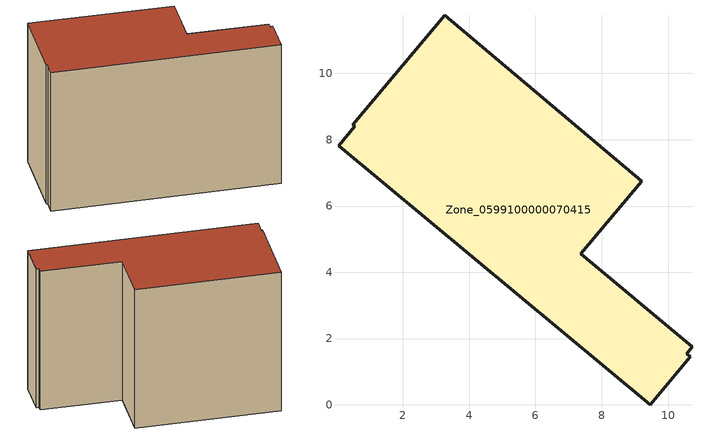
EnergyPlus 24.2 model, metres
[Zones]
Zone_0599100000070415
 floor ground (C_G): 0.06,7.82 0.54,8.4 0.49,8.46 3.26,11.76 9.21,6.75 7.37,4.56 10.72,1.75 10.56,1.53 10.67,1.45 9.47,0 z0
 wall outside (C_F): 9.21,6.75 3.26,11.76 0.49,8.46 0.54,8.4 0.06,7.82 9.47,0 10.67,1.45 10.56,1.53 10.72,1.75 7.37,4.56 9.21,6.75 z0:8.39
 roof outside (C_R): 0.54,8.4 0.06,7.82 9.47,0 10.67,1.45 10.56,1.53 10.72,1.75 7.37,4.56 9.21,6.75 3.26,11.76 0.49,8.46 z8.39
[BUILDING]
Pand.0599100000070415: North Axis=0; Terrain=City; Loads Convergence Tolerance Value=0.04; Temperature Convergence Tolerance Value=0.4; Solar Distribution=FullExterior; Maximum Number of Warmup Days=25; Minimum Number of Warmup Days=1
[Site:Location]
Rotterdam.The.Hague.AP_ZH_NLD Design_Conditions: Latitude=51.96; Longitude=4.45; Time Zone=1; Elevation=-4.5
[SITE:GROUNDTEMPERATURE:BUILDINGSURFACE]
18, 18, 18, 18, 18, 18, 18, 18, 18, 18, 18, 18
[MATERIAL] Thermal Absorptance=0.9; Solar Absorptance=0.7; Visible Absorptance=0.7
Name | Roughness | Thickness | Conductivity | Density | Specific Heat
G.TI.1946 | MediumSmooth | 0.15 | 1 | 540 | 1210
F.TI.1946 | Rough | 0.3 | 0.857143 | 1920 | 840
R.TI.1946 | MediumRough | 0.2 | 0.1 | 1500 | 1000
[CONSTRUCTION]
C_G: G.TI.1946
C_F: F.TI.1946
C_R: R.TI.1946
[ZONE]
Zone_0599100000070415: Type=1; Multiplier=1; Ceiling Height=Autocalculate; Volume=Autocalculate; Floor Area=autocalculate; Part of Total Floor Area=Yes
[ZONEINFILTRATION:DESIGNFLOWRATE]
Infil_Zone_0599100000070415: Zone or ZoneList or Space or SpaceList=Zone_0599100000070415; Schedule=AlwaysOn; Design Flow Rate Calculation Method=Flow/Area; Flow Rate per Floor Area=0.003; Constant Term Coefficient=1; Temperature Term Coefficient=0; Velocity Term Coefficient=0; Velocity Squared Term Coefficient=0
[HVACTEMPLATE:ZONE:IDEALLOADSAIRSYSTEM]
Zone_0599100000070415: Maximum Heating Supply Air Temperature=50; Minimum Cooling Supply Air Temperature=13; Maximum Heating Supply Air Humidity Ratio=0.0156; Minimum Cooling Supply Air Humidity Ratio=0.0077; Heating Limit=NoLimit; Cooling Limit=NoLimit; Dehumidification Control Type=ConstantSensibleHeatRatio; Cooling Sensible Heat Ratio=0.7; Dehumidification Setpoint=60; Humidification Control Type=None; Humidification Setpoint=30; Outdoor Air Method=None; Outdoor Air Flow Rate per Person=0.00944; Outdoor Air Flow Rate per Zone Floor Area=0; Outdoor Air Flow Rate per Zone=0; Demand Controlled Ventilation Type=None; Outdoor Air Economizer Type=NoEconomizer; Heat Recovery Type=None; Sensible Heat Recovery Effectiveness=0.7; Latent Heat Recovery Effectiveness=0.65
[ZONECONTROL:THERMOSTAT]
ThermostatControl_Zone_0599100000070415: Zone or ZoneList=Zone_0599100000070415; Control Type Schedule=DualSetpointControlType; Control 1=Thermostat_Zone_0599100000070415; Temperature Difference Between Cutout And Setpoint=0
[THERMOSTATSETPOINT:DUALSETPOINT]
Thermostat_Zone_0599100000070415: Heating Setpoint Temperature Schedule=HeatingSetpoint_Zone_0599100000070415; Cooling Setpoint Temperature Schedule=CoolingSetpoint_Zone_0599100000070415
[SCHEDULE:COMPACT]
HeatingSetpoint_Zone_0599100000070415: Through: 12/31, For: AllDays, Until: 24:00, 21
CoolingSetpoint_Zone_0599100000070415: Through: 12/31, For: AllDays, Until: 24:00, 24
DualSetpointControlType: Through: 12/31, For: AllDays, Until: 24:00, 4
AlwaysOn: Through: 12/31, For: AllDays, Until: 24:00, 1
